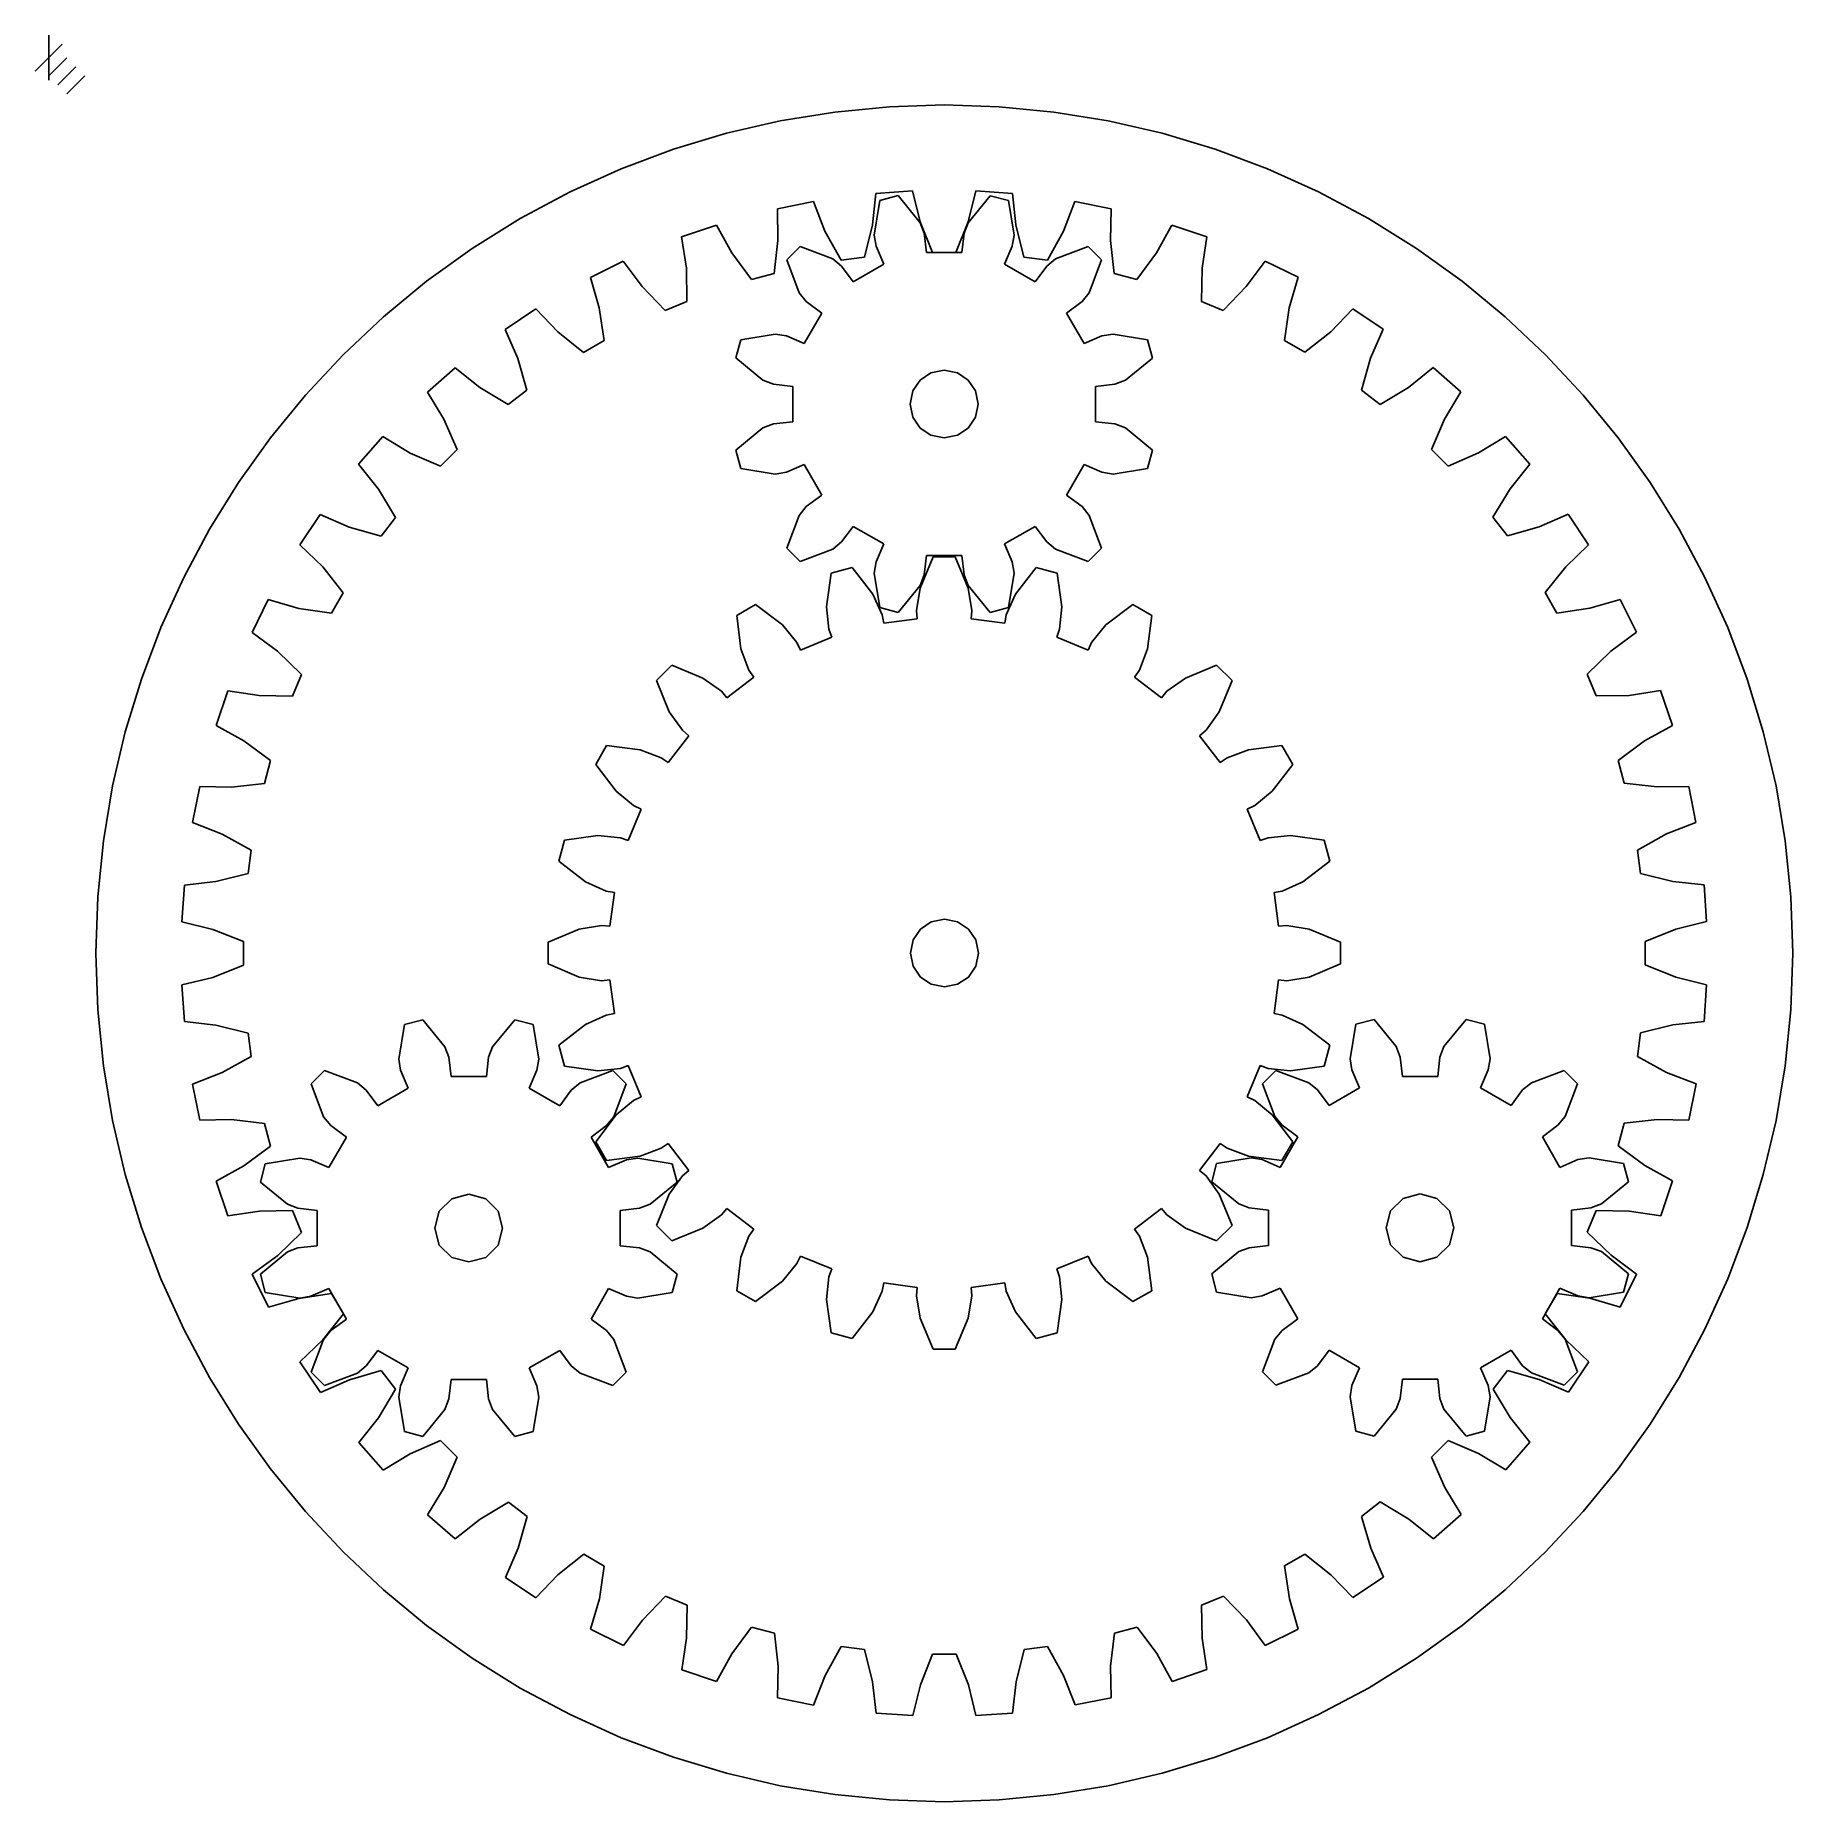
# Model space of a CAD drawing. Extents: x -1 to 103, y 194 to 298.
import ezdxf

# ---------------------------------------------------------------- set-up
doc = ezdxf.new("R2010")
doc.units = 0

msp = doc.modelspace()

# ---------------------------------------------------------------- linework, layer by layer
at = {"layer": 'Layer 1'}
for p, q in [((0.793749, 297.793749), (-0.793749, 296.206251)), ((0, 298.322915), (0, 295.677085)), ((1.058332, 297), (0, 295.941668)), ((1.587498, 296.470834), (0.529166, 295.412502)), ((2.116664, 295.941668), (1.058332, 294.883336))]:
    msp.add_line(p, q, dxfattribs=at)
at = {"layer": 'planet1'}
for p, q in [((48.64355, 286.55188), (48.978327, 288.584671)), ((48.978327, 288.584671), (50.055683, 288.873331)), ((50.055683, 288.873331), (51.361961, 287.280277)), ((54.175875, 287.280542), (55.482306, 288.873067)), ((55.482306, 288.873067), (56.559503, 288.584407)), ((56.559503, 288.584407), (56.894306, 286.552145)), ((48.753273, 285.892539), (48.64355, 286.55188)), ((51.361961, 287.280277), (51.59655, 286.654538)), ((51.59655, 286.654538), (51.729353, 285.515508)), ((53.808782, 285.515508), (53.941327, 286.654274)), ((53.941327, 286.654274), (54.175875, 287.280542)), ((56.894306, 286.552145), (56.78469, 285.892539)), ((43.490267, 285.082651), (44.278777, 285.871108)), ((44.278777, 285.871108), (46.206529, 285.145092)), ((49.207747, 284.839763), (48.753273, 285.892539)), ((51.729353, 285.515508), (53.808782, 285.515508)), ((56.78469, 285.892539), (56.33011, 284.840028)), ((59.33146, 285.144828), (61.258947, 285.871108)), ((61.258947, 285.871108), (62.04759, 285.082651)), ((44.216521, 283.155164), (43.490267, 285.082651)), ((46.206529, 285.145092), (46.72273, 284.720172)), ((46.72273, 284.720172), (47.406916, 283.800217)), ((47.406916, 283.800217), (49.207747, 284.839763)), ((56.33011, 284.840028), (58.130941, 283.800217)), ((58.130941, 283.800217), (58.815047, 284.720172)), ((58.815047, 284.720172), (59.33146, 285.144828)), ((62.04759, 285.082651), (61.321494, 283.154899)), ((44.64123, 282.638697), (44.216521, 283.155164)), ((61.321494, 283.154899), (60.896495, 282.638697)), ((45.561105, 281.954486), (44.64123, 282.638697)), ((60.896495, 282.638697), (59.976566, 281.954486)), ((44.5214, 280.153734), (45.561105, 281.954486)), ((59.976566, 281.954486), (61.016271, 280.153734)), ((40.488308, 279.30601), (40.777021, 280.383127)), ((40.777021, 280.383127), (42.809416, 280.717825)), ((42.809416, 280.717825), (43.468995, 280.608288)), ((43.468995, 280.608288), (44.5214, 280.153734)), ((61.016271, 280.153734), (62.069047, 280.608288)), ((62.069047, 280.608288), (62.728309, 280.717825)), ((62.728309, 280.717825), (64.760994, 280.383127)), ((64.760994, 280.383127), (65.049681, 279.305745)), ((42.081019, 277.999499), (40.488308, 279.30601)), ((65.049681, 279.305745), (63.456706, 277.999499)), ((42.707181, 277.764814), (42.081019, 277.999499)), ((51.356092, 278.006371), (50.927428, 277.370885)), ((51.991733, 278.434803), (51.356092, 278.006371)), ((52.770046, 278.591899), (51.991733, 278.434803)), ((53.548359, 278.434803), (52.770046, 278.591899)), ((54.184001, 278.006371), (53.548359, 278.434803)), ((54.612665, 277.370885), (54.184001, 278.006371)), ((63.456706, 277.999499), (62.830914, 277.764814)), ((43.845946, 277.632258), (42.707181, 277.764814)), ((43.845946, 275.5529), (43.845946, 277.632258)), ((50.927428, 277.370885), (50.770049, 276.592629)), ((54.770044, 276.592629), (54.612665, 277.370885)), ((62.830914, 277.764814), (61.691937, 277.631993)), ((61.691937, 277.631993), (61.691937, 275.552636)), ((50.770049, 276.592629), (50.927428, 275.814374)), ((54.612665, 275.814374), (54.770044, 276.592629)), ((54.770044, 276.592629), (54.770044, 276.592629)), ((40.488203, 273.879148), (42.081177, 275.185394)), ((42.081177, 275.185394), (42.706969, 275.42008)), ((42.706969, 275.42008), (43.845946, 275.5529)), ((50.927428, 275.814374), (51.356092, 275.178888)), ((51.356092, 275.178888), (51.991733, 274.750455)), ((53.548359, 274.750455), (54.184001, 275.178888)), ((54.184001, 275.178888), (54.612665, 275.814374)), ((61.691937, 275.552636), (62.830702, 275.42008)), ((62.830702, 275.42008), (63.456864, 275.185659)), ((63.456864, 275.185659), (65.049575, 273.879148)), ((40.776889, 272.802031), (40.488203, 273.879148)), ((51.991733, 274.750455), (52.770046, 274.593359)), ((52.770046, 274.593359), (53.548359, 274.750455)), ((65.049575, 273.879148), (64.760862, 272.802031)), ((42.809574, 272.467069), (40.776889, 272.802031)), ((44.521612, 273.031424), (43.468836, 272.576871)), ((45.561317, 271.230408), (44.521612, 273.031424)), ((61.016483, 273.031424), (59.976778, 271.230408)), ((62.068888, 272.576871), (61.016483, 273.031424)), ((64.760862, 272.802031), (62.728467, 272.467069)), ((43.468836, 272.576871), (42.809574, 272.467069)), ((62.728467, 272.467069), (62.068888, 272.576871)), ((44.641388, 270.546302), (45.561317, 271.230408)), ((59.976778, 271.230408), (60.896653, 270.546408)), ((43.490294, 268.102348), (44.216389, 270.0301)), ((44.216389, 270.0301), (44.641388, 270.546302)), ((60.896653, 270.546408), (61.321362, 270.029967)), ((61.321362, 270.029967), (62.047616, 268.10248)), ((47.406942, 269.384676), (46.722836, 268.464774)), ((49.207773, 268.344971), (47.406942, 269.384676)), ((58.130967, 269.384888), (56.330136, 268.345182)), ((58.815153, 268.464959), (58.130967, 269.384888)), ((44.27891, 267.313811), (43.490294, 268.102348)), ((46.206397, 268.040065), (44.27891, 267.313811)), ((46.722836, 268.464774), (46.206397, 268.040065)), ((48.753193, 267.292565), (49.207773, 268.344971)), ((51.729099, 267.669517), (51.596553, 266.530725)), ((53.808528, 267.669517), (51.729099, 267.669517)), ((53.941327, 266.53054), (53.808528, 267.669517)), ((56.330136, 268.345182), (56.78461, 267.292406)), ((59.331354, 268.039959), (58.815153, 268.464959)), ((61.259106, 267.313864), (59.331354, 268.039959)), ((62.047616, 268.10248), (61.259106, 267.313864)), ((48.643577, 266.63296), (48.753193, 267.292565)), ((48.97838, 264.600592), (48.643577, 266.63296)), ((51.596553, 266.530725), (51.362003, 265.904563)), ((54.17592, 265.904748), (53.941327, 266.53054)), ((56.894333, 266.633145), (56.559556, 264.60046)), ((56.78461, 267.292406), (56.894333, 266.633145)), ((51.362003, 265.904563), (50.055577, 264.311879)), ((55.4822, 264.311773), (54.17592, 265.904748)), ((50.055577, 264.311879), (48.97838, 264.600592)), ((56.559556, 264.60046), (55.4822, 264.311773))]:
    msp.add_line(p, q, dxfattribs=at)
at = {"layer": 'planet2'}
for p, q in [((76.690962, 238.004127), (77.025765, 240.036495)), ((77.025765, 240.036495), (78.102962, 240.325208)), ((78.102962, 240.325208), (79.409394, 238.732524)), ((82.223234, 238.732365), (83.52948, 240.325313)), ((83.52948, 240.325313), (84.606862, 240.036653)), ((84.606862, 240.036653), (84.941824, 238.003941)), ((79.409394, 238.732524), (79.643814, 238.106362)), ((81.988813, 238.106547), (82.223234, 238.732365)), ((76.800579, 237.344521), (76.690962, 238.004127)), ((79.643814, 238.106362), (79.77637, 236.96757)), ((81.855993, 236.96757), (81.988813, 238.106547)), ((84.941824, 238.003941), (84.832022, 237.344706)), ((71.537679, 236.534739), (72.326322, 237.323275)), ((72.263774, 234.606987), (71.537679, 236.534739)), ((72.326322, 237.323275), (74.253809, 236.597021)), ((74.253809, 236.597021), (74.770222, 236.172313)), ((77.255159, 236.292142), (76.800579, 237.344521)), ((79.77637, 236.96757), (81.855993, 236.96757)), ((84.832022, 237.344706), (84.377469, 236.291904)), ((86.862432, 236.172128), (87.378634, 236.597154)), ((87.378634, 236.597154), (89.306385, 237.323222)), ((89.306385, 237.323222), (90.095107, 236.534606)), ((90.095107, 236.534606), (89.368827, 234.607119)), ((74.770222, 236.172313), (75.454328, 235.252411)), ((75.454328, 235.252411), (77.255159, 236.292142)), ((84.377469, 236.291904), (86.178485, 235.252199)), ((86.178485, 235.252199), (86.862432, 236.172128)), ((72.688774, 234.090785), (72.263774, 234.606987)), ((89.368827, 234.607119), (88.944171, 234.090706)), ((72.568997, 231.605769), (73.608702, 233.4066)), ((73.608702, 233.4066), (72.688774, 234.090785)), ((88.944171, 234.090706), (88.024216, 233.4066)), ((88.024216, 233.4066), (89.063763, 231.605742)), ((68.824275, 231.835189), (70.85696, 232.169992)), ((70.85696, 232.169992), (71.516221, 232.060243)), ((90.116274, 232.060349), (90.775879, 232.169939)), ((90.775879, 232.169939), (92.808141, 231.835162)), ((68.535614, 230.75786), (68.824275, 231.835189)), ((71.516221, 232.060243), (72.568997, 231.605769)), ((89.063763, 231.605742), (90.116274, 232.060349)), ((92.808141, 231.835162), (93.097066, 230.757966)), ((70.128563, 229.451561), (68.535614, 230.75786)), ((93.097066, 230.757966), (91.504276, 229.451534)), ((70.754381, 229.216981), (70.128563, 229.451561)), ((71.893331, 229.084161), (70.754381, 229.216981)), ((71.893331, 227.00475), (71.893331, 229.084161)), ((79.083666, 229.047232), (78.815717, 228.047233)), ((79.815716, 229.779282), (79.083666, 229.047232)), ((80.815715, 230.047231), (79.815716, 229.779282)), ((81.815713, 229.779282), (80.815715, 230.047231)), ((82.547763, 229.047232), (81.815713, 229.779282)), ((82.815712, 228.047233), (82.547763, 229.047232)), ((90.878008, 229.216981), (89.739243, 229.084425)), ((89.739243, 229.084425), (89.739243, 227.004988)), ((91.504276, 229.451534), (90.878008, 229.216981)), ((78.815717, 228.047233), (79.083666, 227.047235)), ((82.547763, 227.047235), (82.815712, 228.047233)), ((82.815712, 228.047233), (82.815712, 228.047233)), ((70.754566, 226.872194), (71.893331, 227.00475)), ((79.083666, 227.047235), (79.815716, 226.315185)), ((81.815713, 226.315185), (82.547763, 227.047235)), ((89.739243, 227.004988), (90.878273, 226.872194)), ((68.535694, 225.33121), (70.128404, 226.637641)), ((70.128404, 226.637641), (70.754566, 226.872194)), ((79.815716, 226.315185), (80.815715, 226.047236)), ((80.815715, 226.047236), (81.815713, 226.315185)), ((90.878273, 226.872194), (91.504012, 226.637615)), ((91.504012, 226.637615), (93.097066, 225.331315)), ((68.824407, 224.254013), (68.535694, 225.33121)), ((93.097066, 225.331315), (92.808406, 224.253986)), ((70.856801, 223.919236), (68.824407, 224.254013)), ((71.51638, 224.028826), (70.856801, 223.919236)), ((72.568785, 224.483433), (71.51638, 224.028826)), ((73.608491, 222.682575), (72.568785, 224.483433)), ((89.063763, 224.483406), (88.023952, 222.682575)), ((90.116539, 224.028932), (89.063763, 224.483406)), ((90.775615, 223.919183), (90.116539, 224.028932)), ((92.808406, 224.253986), (90.775615, 223.919183)), ((72.263906, 221.482056), (72.688615, 221.998469)), ((72.688615, 221.998469), (73.608491, 222.682575)), ((88.023952, 222.682575), (88.943907, 221.99839)), ((88.943907, 221.99839), (89.368827, 221.482188)), ((71.537653, 219.554569), (72.263906, 221.482056)), ((75.454301, 220.836976), (74.770116, 219.917021)), ((77.255132, 219.797244), (75.454301, 220.836976)), ((86.178221, 220.836738), (84.377469, 219.797033)), ((86.862432, 219.916862), (86.178221, 220.836738)), ((89.368827, 221.482188), (90.095107, 219.554437)), ((74.770116, 219.917021), (74.253915, 219.492021)), ((76.800658, 218.744469), (77.255132, 219.797244)), ((84.377469, 219.797033), (84.832022, 218.744654)), ((87.378898, 219.492154), (86.862432, 219.916862)), ((72.326163, 218.765953), (71.537653, 219.554569)), ((74.253915, 219.492021), (72.326163, 218.765953)), ((76.690936, 218.085207), (76.800658, 218.744469)), ((79.776635, 219.121605), (79.643814, 217.982628)), ((81.856257, 219.121605), (79.776635, 219.121605)), ((81.988813, 217.982814), (81.856257, 219.121605)), ((84.832022, 218.744654), (84.94156, 218.085048)), ((89.306385, 218.7659), (87.378898, 219.492154)), ((90.095107, 219.554437), (89.306385, 218.7659)), ((77.025739, 216.052416), (76.690936, 218.085207)), ((79.643814, 217.982628), (79.409394, 217.35681)), ((82.223234, 217.356546), (81.988813, 217.982814)), ((84.94156, 218.085048), (84.606862, 216.052681)), ((79.409394, 217.35681), (78.103068, 215.763756)), ((83.529745, 215.764021), (82.223234, 217.356546)), ((78.103068, 215.763756), (77.025739, 216.052416)), ((84.606862, 216.052681), (83.529745, 215.764021))]:
    msp.add_line(p, q, dxfattribs=at)
at = {"layer": 'planet3'}
for p, q in [((20.623285, 237.988278), (20.958511, 240.020805)), ((20.958511, 240.020805), (22.035629, 240.309385)), ((22.035629, 240.309385), (23.341875, 238.716675)), ((26.15598, 238.716675), (27.462146, 240.309385)), ((27.462146, 240.309385), (28.53937, 240.020805)), ((28.53937, 240.020805), (28.874438, 237.988278)), ((23.341875, 238.716675), (23.57656, 238.090672)), ((25.92103, 238.090672), (26.15598, 238.716675)), ((20.733351, 237.328726), (20.623285, 237.988278)), ((23.57656, 238.090672), (23.709116, 236.951959)), ((25.788739, 236.951959), (25.92103, 238.090672)), ((28.874438, 237.988278), (28.764477, 237.328726)), ((15.470002, 236.518916), (16.258724, 237.307585)), ((16.196547, 234.591165), (15.470002, 236.518916)), ((16.258724, 237.307585), (18.186475, 236.581173)), ((18.186475, 236.581173), (18.702677, 236.156517)), ((21.187905, 236.276241), (20.733351, 237.328726)), ((23.709116, 236.951959), (25.788739, 236.951959)), ((28.764477, 237.328726), (28.30987, 236.276241)), ((30.795204, 236.156517), (31.311273, 236.581173)), ((31.311273, 236.581173), (33.239025, 237.307585)), ((33.239025, 237.307585), (34.027694, 236.518916)), ((34.027694, 236.518916), (33.301282, 234.591165)), ((18.702677, 236.156517), (19.387153, 235.236536)), ((19.387153, 235.236536), (21.187905, 236.276241)), ((28.30987, 236.276241), (30.110702, 235.236536)), ((30.110702, 235.236536), (30.795204, 236.156517)), ((16.621202, 234.075096), (16.196547, 234.591165)), ((33.301282, 234.591165), (32.876626, 234.075096)), ((16.501346, 231.589762), (17.541157, 233.390593)), ((17.541157, 233.390593), (16.621202, 234.075096)), ((32.876626, 234.075096), (31.956644, 233.390593)), ((31.956644, 233.390593), (32.99635, 231.589762)), ((12.756968, 231.819261), (14.789494, 232.154329)), ((14.789494, 232.154329), (15.448835, 232.044368)), ((34.048834, 232.044368), (34.708387, 232.154329)), ((34.708387, 232.154329), (36.740913, 231.819261)), ((12.468307, 230.742011), (12.756968, 231.819261)), ((15.448835, 232.044368), (16.501346, 231.589762)), ((32.99635, 231.589762), (34.048834, 232.044368)), ((36.740913, 231.819261), (37.029494, 230.742011)), ((14.061097, 229.435897), (12.468307, 230.742011)), ((37.029494, 230.742011), (35.436784, 229.435897)), ((14.6871, 229.201027), (14.061097, 229.435897)), ((15.825866, 229.068497), (14.6871, 229.201027)), ((15.825866, 226.989087), (15.825866, 229.068497)), ((23.016856, 229.028444), (22.748907, 228.028445)), ((23.748906, 229.760494), (23.016856, 229.028444)), ((24.748904, 230.028443), (23.748906, 229.760494)), ((25.748903, 229.760494), (24.748904, 230.028443)), ((26.480953, 229.028444), (25.748903, 229.760494)), ((26.748902, 228.028445), (26.480953, 229.028444)), ((34.81078, 229.201027), (33.672068, 229.068497)), ((33.672068, 229.068497), (33.672068, 226.989087)), ((35.436784, 229.435897), (34.81078, 229.201027)), ((22.748907, 228.028445), (23.016856, 227.028446)), ((26.480953, 227.028446), (26.748902, 228.028445)), ((26.748902, 228.028445), (26.748902, 228.028445)), ((14.6871, 226.856583), (15.825866, 226.989087)), ((23.016856, 227.028446), (23.748906, 226.296397)), ((25.748903, 226.296397), (26.480953, 227.028446)), ((33.672068, 226.989087), (34.81078, 226.856583)), ((12.468307, 225.315573), (14.061097, 226.621687)), ((14.061097, 226.621687), (14.6871, 226.856583)), ((23.748906, 226.296397), (24.748904, 226.028448)), ((24.748904, 226.028448), (25.748903, 226.296397)), ((34.81078, 226.856583), (35.436784, 226.621687)), ((35.436784, 226.621687), (37.029494, 225.315573)), ((12.756968, 224.238323), (12.468307, 225.315573)), ((37.029494, 225.315573), (36.740913, 224.238323)), ((14.789494, 223.903282), (12.756968, 224.238323)), ((15.448835, 224.013216), (14.789494, 223.903282)), ((16.501346, 224.467822), (15.448835, 224.013216)), ((17.541157, 222.666991), (16.501346, 224.467822)), ((32.99635, 224.467822), (31.956644, 222.666991)), ((34.048834, 224.013216), (32.99635, 224.467822)), ((34.708387, 223.903282), (34.048834, 224.013216)), ((36.740913, 224.238323), (34.708387, 223.903282)), ((16.196547, 221.466419), (16.621202, 221.982488)), ((16.621202, 221.982488), (17.541157, 222.666991)), ((31.956644, 222.666991), (32.876626, 221.982488)), ((32.876626, 221.982488), (33.301282, 221.466419)), ((15.470002, 219.538667), (16.196547, 221.466419)), ((19.387153, 220.821048), (18.702677, 219.901067)), ((21.187905, 219.781343), (19.387153, 220.821048)), ((30.110702, 220.821048), (28.30987, 219.781343)), ((30.795204, 219.901067), (30.110702, 220.821048)), ((33.301282, 221.466419), (34.027694, 219.538667)), ((18.702677, 219.901067), (18.186475, 219.476411)), ((20.733351, 218.728858), (21.187905, 219.781343)), ((28.30987, 219.781343), (28.764477, 218.728858)), ((31.311273, 219.476411), (30.795204, 219.901067)), ((16.258724, 218.749998), (15.470002, 219.538667)), ((18.186475, 219.476411), (16.258724, 218.749998)), ((20.623285, 218.069306), (20.733351, 218.728858)), ((23.709116, 219.105624), (23.57656, 217.966939)), ((25.788739, 219.105624), (23.709116, 219.105624)), ((25.92103, 217.966939), (25.788739, 219.105624)), ((28.764477, 218.728858), (28.874438, 218.069306)), ((33.239025, 218.749998), (31.311273, 219.476411)), ((34.027694, 219.538667), (33.239025, 218.749998)), ((20.958511, 216.036806), (20.623285, 218.069306)), ((23.57656, 217.966939), (23.341875, 217.340935)), ((26.15598, 217.340935), (25.92103, 217.966939)), ((28.874438, 218.069306), (28.53937, 216.036806)), ((23.341875, 217.340935), (22.035629, 215.748146)), ((27.462146, 215.748146), (26.15598, 217.340935)), ((22.035629, 215.748146), (20.958511, 216.036806)), ((28.53937, 216.036806), (27.462146, 215.748146))]:
    msp.add_line(p, q, dxfattribs=at)
at = {"layer": 'ring'}
for p, q in [((46.317725, 293.80323), (43.113851, 293.279892)), ((49.542633, 294.117232), (46.317725, 293.80323)), ((52.778059, 294.2219), (49.542633, 294.117232)), ((56.013485, 294.117232), (52.778059, 294.2219)), ((59.238393, 293.80323), (56.013485, 294.117232)), ((62.442267, 293.279892), (59.238393, 293.80323)), ((39.941528, 292.547219), (36.811273, 291.605212)), ((43.113851, 293.279892), (39.941528, 292.547219)), ((65.61459, 292.547219), (62.442267, 293.279892)), ((68.744845, 291.605212), (65.61459, 292.547219)), ((36.811273, 291.605212), (33.733604, 290.453869)), ((71.822514, 290.453869), (68.744845, 291.605212)), ((33.733604, 290.453869), (30.719037, 289.093191)), ((74.837081, 289.093191), (71.822514, 290.453869)), ((30.719037, 289.093191), (27.77809, 287.523178)), ((42.939458, 288.099426), (45.06361, 288.5217)), ((45.06361, 288.5217), (45.745969, 286.78048)), ((48.543379, 287.149573), (48.750786, 289.008269)), ((48.750786, 289.008269), (50.911892, 289.149556)), ((50.911892, 289.149556), (51.361143, 287.334252)), ((54.182796, 287.335046), (54.631011, 289.150614)), ((54.631011, 289.150614), (56.792098, 289.008798)), ((56.792098, 289.008798), (57.000563, 287.150367)), ((59.798184, 286.782861), (60.479538, 288.524611)), ((60.479538, 288.524611), (62.603637, 288.101807)), ((77.778028, 287.523178), (74.837081, 289.093191)), ((27.77809, 287.523178), (24.947946, 285.76125)), ((42.976447, 286.229618), (42.939458, 288.099426)), ((51.361143, 287.334252), (52.078224, 285.520006)), ((53.466755, 285.520536), (54.182796, 287.335046)), ((62.603637, 288.101807), (62.567707, 286.231999)), ((80.608172, 285.76125), (77.778028, 287.523178)), ((37.296458, 286.439961), (39.347321, 287.135815)), ((37.577181, 284.590791), (37.296458, 286.439961)), ((39.347321, 287.135815), (40.251136, 285.498575)), ((45.745969, 286.78048), (46.693732, 285.075507)), ((48.070331, 285.257011), (48.543379, 287.149573)), ((57.000563, 287.150367), (57.474696, 285.258069)), ((58.8514, 285.077359), (59.798184, 286.782861)), ((65.293441, 285.502544), (66.196304, 287.140313)), ((66.196304, 287.140313), (68.247034, 286.44393)), ((68.247034, 286.44393), (67.96737, 284.59476)), ((24.947946, 285.76125), (22.262281, 283.830897)), ((40.251136, 285.498575), (41.413343, 283.931715)), ((42.754435, 284.291547), (42.976447, 286.229618)), ((46.693732, 285.075507), (48.070331, 285.257011)), ((52.078224, 285.520006), (53.466755, 285.520536)), ((57.474696, 285.258069), (58.8514, 285.077359)), ((62.567707, 286.231999), (62.790803, 284.293929)), ((64.132133, 283.93489), (65.293441, 285.502544)), ((83.293837, 283.830897), (80.608172, 285.76125)), ((31.918359, 284.057921), (33.860848, 285.015711)), ((33.860848, 285.015711), (34.970642, 283.510234)), ((37.610069, 282.640285), (37.577181, 284.590791)), ((41.413343, 283.931715), (42.754435, 284.291547)), ((62.790803, 284.293929), (64.132133, 283.93489)), ((67.96737, 284.59476), (67.935593, 282.644254)), ((70.574544, 283.51579), (71.683464, 285.021532)), ((71.683464, 285.021532), (73.625768, 284.063477)), ((22.262281, 283.830897), (19.726354, 281.741229)), ((32.438027, 282.261402), (31.918359, 284.057921)), ((34.970642, 283.510234), (36.327397, 282.108738)), ((69.218583, 282.113236), (70.574544, 283.51579)), ((73.625768, 284.063477), (73.107132, 282.266694)), ((85.829764, 281.741229), (83.293837, 283.830897)), ((26.897182, 280.994314), (28.69804, 282.197373)), ((28.69804, 282.197373), (29.994814, 280.849852)), ((32.725231, 280.331798), (32.438027, 282.261402)), ((36.327397, 282.108738), (37.610069, 282.640285)), ((67.935593, 282.644254), (69.218583, 282.113236)), ((73.107132, 282.266694), (72.821039, 280.33709)), ((75.551165, 280.856731), (76.847145, 282.205046)), ((76.847145, 282.205046), (78.647792, 281.001458)), ((19.726354, 281.741229), (17.345424, 279.501353)), ((88.210694, 279.501353), (85.829764, 281.741229)), ((27.646905, 279.281139), (26.897182, 280.994314)), ((29.994814, 280.849852), (31.522913, 279.637268)), ((31.522913, 279.637268), (32.725231, 280.331798)), ((72.821039, 280.33709), (74.023754, 279.643089)), ((74.023754, 279.643089), (75.551165, 280.856731)), ((78.647792, 281.001458), (77.899048, 279.287754)), ((17.345424, 279.501353), (15.12475, 277.120377)), ((28.183506, 277.40551), (27.646905, 279.281139)), ((77.899048, 279.287754), (77.363532, 277.41186)), ((90.431368, 277.120377), (88.210694, 279.501353)), ((22.318733, 277.301529), (23.947241, 278.729484)), ((23.947241, 278.729484), (25.408797, 277.562673)), ((80.138055, 277.570875), (81.599083, 278.738479)), ((81.599083, 278.738479), (83.227062, 277.31026)), ((15.12475, 277.120377), (13.069589, 274.607409)), ((23.285783, 275.700802), (22.318733, 277.301529)), ((25.408797, 277.562673), (27.082152, 276.559903)), ((27.082152, 276.559903), (28.183506, 277.40551)), ((77.363532, 277.41186), (78.465388, 276.567047)), ((78.465388, 276.567047), (80.138055, 277.570875)), ((83.227062, 277.31026), (82.261069, 275.709004)), ((92.486529, 274.607409), (90.431368, 277.120377)), ((24.062599, 273.911427), (23.285783, 275.700802)), ((82.261069, 275.709004), (81.485312, 273.9191)), ((13.069589, 274.607409), (11.1852, 271.971558)), ((18.261617, 273.042801), (19.689836, 274.671045)), ((19.689836, 274.671045), (21.291092, 273.705052)), ((23.080996, 272.929295), (24.062599, 273.911427)), ((81.485312, 273.9191), (82.467444, 272.937497)), ((84.256819, 273.714313), (85.857811, 274.681099)), ((85.857811, 274.681099), (87.2855, 273.052855)), ((94.370918, 271.971558), (92.486529, 274.607409)), ((19.429222, 271.582039), (18.261617, 273.042801)), ((21.291092, 273.705052), (23.080996, 272.929295)), ((82.467444, 272.937497), (84.256819, 273.714313)), ((87.2855, 273.052855), (86.118689, 271.591299)), ((11.1852, 271.971558), (9.476843, 269.221931)), ((96.079275, 269.221931), (94.370918, 271.971558)), ((20.43305, 269.909291), (19.429222, 271.582039)), ((86.118689, 271.591299), (85.11592, 269.91789)), ((14.79505, 268.291049), (15.998374, 270.091695)), ((15.998374, 270.091695), (17.712078, 269.342951)), ((19.587971, 268.807435), (20.43305, 269.909291)), ((85.11592, 269.91789), (85.961527, 268.81651)), ((87.837156, 269.353111), (89.550595, 270.102834)), ((89.550595, 270.102834), (90.75339, 268.301976)), ((9.476843, 269.221931), (7.949775, 266.367636)), ((17.712078, 269.342951), (19.587971, 268.807435)), ((85.961527, 268.81651), (87.837156, 269.353111)), ((97.606343, 266.367636), (96.079275, 269.221931)), ((16.143365, 266.995068), (14.79505, 268.291049)), ((90.75339, 268.301976), (89.405869, 267.005202)), ((17.356743, 265.467657), (16.143365, 266.995068)), ((89.405869, 267.005202), (88.193285, 265.477102)), ((7.949775, 266.367636), (6.609255, 263.417782)), ((16.663006, 264.264942), (17.356743, 265.467657)), ((88.193285, 265.477102), (88.88808, 264.274784)), ((98.946863, 263.417782), (97.606343, 266.367636)), ((11.9783, 263.127367), (12.936355, 265.069671)), ((12.936355, 265.069671), (14.733138, 264.551036)), ((14.733138, 264.551036), (16.663006, 264.264942)), ((88.88808, 264.274784), (90.817419, 264.561989)), ((90.817419, 264.561989), (92.613937, 265.081657)), ((92.613937, 265.081657), (93.571728, 263.139168)), ((6.609255, 263.417782), (5.460541, 260.381477)), ((100.095577, 260.381477), (98.946863, 263.417782)), ((13.484306, 262.018447), (11.9783, 263.127367)), ((93.571728, 263.139168), (92.066515, 262.029401)), ((14.886861, 260.662486), (13.484306, 262.018447)), ((92.066515, 262.029401), (90.664755, 260.672619)), ((5.460541, 260.381477), (4.508893, 257.267828)), ((14.355843, 259.379496), (14.886861, 260.662486)), ((90.664755, 260.672619), (91.196566, 259.389947)), ((101.047225, 257.267828), (100.095577, 260.381477)), ((9.859784, 257.640207), (10.556166, 259.690937)), ((10.556166, 259.690937), (12.405337, 259.411273)), ((12.405337, 259.411273), (14.355843, 259.379496)), ((91.196566, 259.389947), (93.147072, 259.422835)), ((93.147072, 259.422835), (94.995978, 259.703557)), ((94.995978, 259.703557), (95.691832, 257.652695)), ((4.508893, 257.267828), (3.759568, 254.085945)), ((11.497552, 256.737344), (9.859784, 257.640207)), ((95.691832, 257.652695), (94.054592, 256.74888)), ((101.79655, 254.085945), (101.047225, 257.267828)), ((13.064942, 255.576036), (11.497552, 256.737344)), ((94.054592, 256.74888), (92.487731, 255.586699)), ((12.705903, 254.234706), (13.064942, 255.576036)), ((92.487731, 255.586699), (92.847564, 254.245581)), ((3.759568, 254.085945), (3.217826, 250.844934)), ((8.475485, 251.923441), (8.898289, 254.04754)), ((8.898289, 254.04754), (10.768097, 254.01161)), ((10.768097, 254.01161), (12.705903, 254.234706)), ((92.847564, 254.245581), (94.785635, 254.023595)), ((94.785635, 254.023595), (96.655443, 254.060584)), ((96.655443, 254.060584), (97.077717, 251.936406)), ((102.338292, 250.844934), (101.79655, 254.085945)), ((97.077717, 251.936406), (95.336497, 251.254046)), ((10.217235, 251.242087), (8.475485, 251.923441)), ((11.922737, 250.295303), (10.217235, 251.242087)), ((95.336497, 251.254046), (93.631524, 250.306284)), ((3.217826, 250.844934), (2.888924, 247.553903)), ((11.742027, 248.918599), (11.922737, 250.295303)), ((93.631524, 250.306284), (93.813028, 248.929685)), ((102.667194, 247.553903), (102.338292, 250.844934)), ((9.84973, 248.444466), (11.742027, 248.918599)), ((93.813028, 248.929685), (95.70559, 248.456637)), ((7.849217, 246.074914), (7.991034, 248.236001)), ((7.991034, 248.236001), (9.84973, 248.444466)), ((95.70559, 248.456637), (97.564285, 248.249257)), ((97.564285, 248.249257), (97.705837, 246.08813)), ((2.888924, 247.553903), (2.778121, 244.221962)), ((102.777997, 244.221962), (102.667194, 247.553903)), ((9.665051, 245.626702), (7.849217, 246.074914)), ((97.705837, 246.08813), (95.890269, 245.638876)), ((11.479561, 244.910658), (9.665051, 245.626702)), ((11.479825, 243.522127), (11.479561, 244.910658)), ((95.890269, 245.638876), (94.076288, 244.921797)), ((94.076288, 244.921797), (94.076552, 243.533266)), ((2.778121, 244.221962), (2.888924, 240.890021)), ((102.667194, 240.890021), (102.777997, 244.221962)), ((102.777997, 244.221962), (102.777997, 244.221962)), ((7.850276, 242.355795), (9.665844, 242.805046)), ((9.665844, 242.805046), (11.479825, 243.522127)), ((94.076552, 243.533266), (95.891063, 242.817222)), ((95.891063, 242.817222), (97.706896, 242.369011)), ((7.991828, 240.194689), (7.850276, 242.355795)), ((97.706896, 242.369011), (97.565079, 240.207918)), ((2.888924, 240.890021), (3.217826, 237.598991)), ((102.338292, 237.598991), (102.667194, 240.890021)), ((9.850523, 239.987282), (7.991828, 240.194689)), ((11.743085, 239.514234), (9.850523, 239.987282)), ((11.924589, 238.137635), (11.743085, 239.514234)), ((93.814086, 239.52532), (93.633376, 238.148615)), ((95.706384, 239.999479), (93.814086, 239.52532)), ((97.565079, 240.207918), (95.706384, 239.999479)), ((3.217826, 237.598991), (3.759568, 234.35798)), ((10.219617, 237.189872), (11.924589, 238.137635)), ((93.633376, 238.148615), (95.338878, 237.201858)), ((101.79655, 234.35798), (102.338292, 237.598991)), ((8.478396, 236.507513), (10.219617, 237.189872)), ((8.90067, 234.383361), (8.478396, 236.507513)), ((95.338878, 237.201858), (97.080628, 236.520478)), ((97.080628, 236.520478), (96.657824, 234.396379)), ((3.759568, 234.35798), (4.508893, 231.176096)), ((10.770478, 234.42035), (8.90067, 234.383361)), ((12.708549, 234.198338), (10.770478, 234.42035)), ((94.788016, 234.432309), (92.85021, 234.209213)), ((96.657824, 234.396379), (94.788016, 234.432309)), ((101.047225, 231.176096), (101.79655, 234.35798)), ((13.068382, 232.857246), (12.708549, 234.198338)), ((92.85021, 234.209213), (92.491171, 232.867883)), ((11.501521, 231.695039), (13.068382, 232.857246)), ((92.491171, 232.867883), (94.058561, 231.706601)), ((4.508893, 231.176096), (5.460541, 228.062447)), ((9.864282, 230.791224), (11.501521, 231.695039)), ((94.058561, 231.706601), (95.696329, 230.803712)), ((100.095577, 228.062447), (101.047225, 231.176096)), ((10.560135, 228.740361), (9.864282, 230.791224)), ((95.696329, 230.803712), (94.999947, 228.752982)), ((14.359547, 229.053972), (12.409041, 229.021084)), ((14.891359, 227.7713), (14.359547, 229.053972)), ((91.20027, 229.064423), (90.669252, 227.781433)), ((93.150776, 229.032646), (91.20027, 229.064423)), ((94.999947, 228.752982), (93.150776, 229.032646)), ((5.460541, 228.062447), (6.609255, 225.026142)), ((12.409041, 229.021084), (10.560135, 228.740361)), ((98.946863, 225.026142), (100.095577, 228.062447)), ((13.489598, 226.414545), (14.891359, 227.7713)), ((90.669252, 227.781433), (92.071807, 226.425472)), ((11.984385, 225.304751), (13.489598, 226.414545)), ((92.071807, 226.425472), (93.577813, 225.316552)), ((6.609255, 225.026142), (7.949775, 222.076288)), ((12.942176, 223.362262), (11.984385, 225.304751)), ((93.577813, 225.316552), (92.619758, 223.374248)), ((97.606343, 222.076288), (98.946863, 225.026142)), ((14.738694, 223.88193), (12.942176, 223.362262)), ((16.668033, 224.169135), (14.738694, 223.88193)), ((17.362828, 222.966843), (16.668033, 224.169135)), ((88.893107, 224.178977), (88.19937, 222.976289)), ((90.822975, 223.892883), (88.893107, 224.178977)), ((92.619758, 223.374248), (90.822975, 223.892883)), ((16.150244, 221.438717), (17.362828, 222.966843)), ((88.19937, 222.976289), (89.412748, 221.448851)), ((7.949775, 222.076288), (9.476843, 219.221993)), ((96.079275, 219.221993), (97.606343, 222.076288)), ((14.802723, 220.141943), (16.150244, 221.438717)), ((89.412748, 221.448851), (90.761063, 220.15287)), ((16.005782, 218.341085), (14.802723, 220.141943)), ((90.761063, 220.15287), (89.557739, 218.352224)), ((9.476843, 219.221993), (11.1852, 216.472366)), ((17.718957, 219.090808), (16.005782, 218.341085)), ((19.594586, 219.627409), (17.718957, 219.090808)), ((20.440193, 218.526055), (19.594586, 219.627409)), ((85.968142, 219.636484), (85.123064, 218.534628)), ((87.844035, 219.100968), (85.968142, 219.636484)), ((89.557739, 218.352224), (87.844035, 219.100968)), ((94.370918, 216.472366), (96.079275, 219.221993)), ((19.437424, 216.85278), (20.440193, 218.526055)), ((85.123064, 218.534628), (86.126891, 216.861775)), ((18.270613, 215.391223), (19.437424, 216.85278)), ((86.126891, 216.861775), (87.294496, 215.401013)), ((11.1852, 216.472366), (13.069589, 213.836515)), ((23.088669, 215.506581), (21.299294, 214.729766)), ((24.070801, 214.524978), (23.088669, 215.506581)), ((82.475117, 215.514519), (81.493514, 214.532651)), ((84.265021, 214.738761), (82.475117, 215.514519)), ((92.486529, 213.836515), (94.370918, 216.472366)), ((19.698303, 213.762715), (18.270613, 215.391223)), ((21.299294, 214.729766), (19.698303, 213.762715)), ((23.295044, 212.735074), (24.070801, 214.524978)), ((81.493514, 214.532651), (82.27033, 212.743012)), ((85.866277, 213.772769), (84.265021, 214.738761)), ((87.294496, 215.401013), (85.866277, 213.772769)), ((13.069589, 213.836515), (15.12475, 211.323547)), ((90.431368, 211.323547), (92.486529, 213.836515)), ((22.329051, 211.133818), (23.295044, 212.735074)), ((82.27033, 212.743012), (83.237381, 211.142285)), ((27.090725, 211.877032), (25.418058, 210.873204)), ((28.192581, 211.031954), (27.090725, 211.877032)), ((78.47396, 211.883911), (77.372607, 211.038304)), ((80.147316, 210.881141), (78.47396, 211.883911)), ((15.12475, 211.323547), (17.345424, 208.942571)), ((23.95703, 209.705599), (22.329051, 211.133818)), ((25.418058, 210.873204), (23.95703, 209.705599)), ((27.657065, 209.15606), (28.192581, 211.031954)), ((77.372607, 211.038304), (77.909208, 209.162939)), ((81.608872, 209.71433), (80.147316, 210.881141)), ((83.237381, 211.142285), (81.608872, 209.71433)), ((88.210694, 208.942571), (90.431368, 211.323547)), ((17.345424, 208.942571), (19.726354, 206.702695)), ((26.908321, 207.442356), (27.657065, 209.15606)), ((31.532385, 208.800725), (30.004948, 207.587348)), ((32.735074, 208.106724), (31.532385, 208.800725)), ((74.033199, 208.806546), (72.830881, 208.112016)), ((75.561299, 207.593962), (74.033199, 208.806546)), ((77.909208, 209.162939), (78.65893, 207.4495)), ((85.829764, 206.702695), (88.210694, 208.942571)), ((28.708967, 206.239033), (26.908321, 207.442356)), ((30.004948, 207.587348), (28.708967, 206.239033)), ((32.44898, 206.17712), (32.735074, 208.106724)), ((72.830881, 208.112016), (73.118086, 206.182412)), ((76.858073, 206.246441), (75.561299, 207.593962)), ((78.65893, 207.4495), (76.858073, 206.246441)), ((19.726354, 206.702695), (22.262281, 204.613027)), ((31.930345, 204.380337), (32.44898, 206.17712)), ((36.33753, 206.330578), (34.981569, 204.928288)), ((37.62052, 205.79956), (36.33753, 206.330578)), ((69.228716, 206.335341), (67.946044, 205.803529)), ((70.585498, 204.93358), (69.228716, 206.335341)), ((73.118086, 206.182412), (73.637754, 204.385893)), ((83.293837, 204.613027), (85.829764, 206.702695)), ((37.588743, 203.849054), (37.62052, 205.79956)), ((67.946044, 205.803529), (67.978932, 203.853023)), ((22.262281, 204.613027), (24.947946, 202.682674)), ((33.872649, 203.422282), (31.930345, 204.380337)), ((34.981569, 204.928288), (33.872649, 203.422282)), ((41.42398, 204.508924), (40.262698, 202.941535)), ((42.76531, 204.149885), (41.42398, 204.508924)), ((42.988406, 202.211815), (42.76531, 204.149885)), ((62.801678, 204.152531), (62.579692, 202.214196)), ((64.142796, 204.512099), (62.801678, 204.152531)), ((65.304977, 202.945503), (64.142796, 204.512099)), ((71.695265, 203.428367), (70.585498, 204.93358)), ((73.637754, 204.385893), (71.695265, 203.428367)), ((80.608172, 202.682674), (83.293837, 204.613027)), ((37.309079, 201.999884), (37.588743, 203.849054)), ((46.704712, 203.366719), (45.757955, 201.660953)), ((48.081417, 203.185745), (46.704712, 203.366719)), ((48.555576, 201.293447), (48.081417, 203.185745)), ((57.485782, 203.186803), (57.012734, 201.294241)), ((58.862381, 203.368572), (57.485782, 203.186803)), ((59.810143, 201.663334), (58.862381, 203.368572)), ((67.978932, 203.853023), (68.259654, 202.004117)), ((24.947946, 202.682674), (27.77809, 200.920746)), ((39.359809, 201.303766), (37.309079, 201.999884)), ((40.262698, 202.941535), (39.359809, 201.303766)), ((42.952476, 200.342007), (42.988406, 202.211815)), ((52.08936, 202.923543), (51.373319, 201.108768)), ((53.477892, 202.923808), (52.08936, 202.923543)), ((54.194972, 201.109562), (53.477892, 202.923808)), ((62.579692, 202.214196), (62.616681, 200.344388)), ((66.208792, 201.307999), (65.304977, 202.945503)), ((68.259654, 202.004117), (66.208792, 201.307999)), ((77.778028, 200.920746), (80.608172, 202.682674)), ((27.77809, 200.920746), (30.719037, 199.350733)), ((45.757955, 201.660953), (45.076574, 199.919468)), ((48.764015, 199.435016), (48.555576, 201.293447)), ((51.373319, 201.108768), (50.925105, 199.2932)), ((54.644224, 199.294258), (54.194972, 201.109562)), ((57.012734, 201.294241), (56.805354, 199.43581)), ((60.492503, 199.922113), (59.810143, 201.663334)), ((74.837081, 199.350733), (77.778028, 200.920746)), ((45.076574, 199.919468), (42.952476, 200.342007)), ((62.616681, 200.344388), (60.492503, 199.922113)), ((30.719037, 199.350733), (33.733604, 197.990055)), ((50.925105, 199.2932), (48.764015, 199.435016)), ((56.805354, 199.43581), (54.644224, 199.294258)), ((71.822514, 197.990055), (74.837081, 199.350733)), ((33.733604, 197.990055), (36.811273, 196.838713)), ((68.744845, 196.838713), (71.822514, 197.990055)), ((36.811273, 196.838713), (39.941528, 195.896705)), ((65.61459, 195.896705), (68.744845, 196.838713)), ((39.941528, 195.896705), (43.113851, 195.164032)), ((62.442267, 195.164032), (65.61459, 195.896705)), ((43.113851, 195.164032), (46.317725, 194.640695)), ((59.238393, 194.640695), (62.442267, 195.164032)), ((46.317725, 194.640695), (49.542633, 194.326692)), ((49.542633, 194.326692), (52.778059, 194.222025)), ((52.778059, 194.222025), (56.013485, 194.326692)), ((56.013485, 194.326692), (59.238393, 194.640695))]:
    msp.add_line(p, q, dxfattribs=at)
at = {"layer": 'sun'}
for p, q in [((51.36199, 265.748538), (52.129352, 267.582416)), ((52.129352, 267.582416), (53.41459, 267.582416)), ((53.41459, 267.582416), (54.181952, 265.748538)), ((45.841722, 264.650413), (46.108157, 266.620604)), ((46.108157, 266.620604), (47.349924, 266.953343)), ((47.349924, 266.953343), (48.565736, 265.380239)), ((56.978206, 265.380239), (58.194017, 266.953343)), ((58.194017, 266.953343), (59.435785, 266.620604)), ((59.435785, 266.620604), (59.70222, 264.650413)), ((51.145809, 264.429142), (51.36199, 265.748538)), ((54.181952, 265.748538), (54.398133, 264.429142)), ((40.541331, 264.1331), (41.654696, 264.775719)), ((41.654696, 264.775719), (43.236267, 263.571179)), ((45.974384, 263.32001), (45.841722, 264.650413)), ((48.565736, 265.380239), (49.116069, 264.161887)), ((51.185603, 263.934134), (51.145809, 264.429142)), ((54.398133, 264.429142), (54.358339, 263.934134)), ((56.427873, 264.161887), (56.978206, 265.380239)), ((59.70222, 264.650413), (59.569558, 263.32001)), ((62.307675, 263.571179), (63.889246, 264.775719)), ((63.889246, 264.775719), (65.002611, 264.1331)), ((40.793902, 262.161216), (40.541331, 264.1331)), ((43.236267, 263.571179), (44.082933, 262.536553)), ((49.116069, 264.161887), (49.205524, 263.673625)), ((49.205524, 263.673625), (51.185603, 263.934134)), ((54.358339, 263.934134), (56.338418, 263.673625)), ((56.338418, 263.673625), (56.427873, 264.161887)), ((61.461009, 262.536553), (62.307675, 263.571179)), ((65.002611, 264.1331), (64.75004, 262.161216)), ((44.082933, 262.536553), (44.296002, 262.088112)), ((44.296002, 262.088112), (46.140886, 262.85236)), ((46.140886, 262.85236), (45.974384, 263.32001)), ((59.569558, 263.32001), (59.403056, 262.85236)), ((59.403056, 262.85236), (61.24794, 262.088112)), ((61.24794, 262.088112), (61.461009, 262.536553)), ((41.266341, 260.9104), (40.793902, 262.161216)), ((64.75004, 262.161216), (64.277601, 260.9104)), ((35.807888, 260.289503), (36.716942, 261.198557)), ((36.562267, 258.44999), (35.807888, 260.289503)), ((36.716942, 261.198557), (38.556456, 260.444178)), ((38.556456, 260.444178), (39.642172, 259.664108)), ((39.963905, 259.28594), (41.548281, 260.501751)), ((41.548281, 260.501751), (41.266341, 260.9104)), ((64.277601, 260.9104), (63.995661, 260.501751)), ((63.995661, 260.501751), (65.580037, 259.28594)), ((65.90177, 259.664108), (66.987486, 260.444178)), ((66.987486, 260.444178), (68.827, 261.198557)), ((68.827, 261.198557), (69.736054, 260.289503)), ((69.736054, 260.289503), (68.981675, 258.44999)), ((39.642172, 259.664108), (39.963905, 259.28594)), ((65.580037, 259.28594), (65.90177, 259.664108)), ((37.342337, 257.364273), (36.562267, 258.44999)), ((68.981675, 258.44999), (68.201605, 257.364273)), ((37.720506, 257.04254), (37.342337, 257.364273)), ((68.201605, 257.364273), (67.823436, 257.04254)), ((32.230726, 255.351749), (32.873345, 256.465114)), ((32.873345, 256.465114), (34.845229, 256.212544)), ((34.845229, 256.212544), (36.096045, 255.740104)), ((36.504694, 255.458164), (37.720506, 257.04254)), ((67.823436, 257.04254), (69.039248, 255.458164)), ((69.447897, 255.740104), (70.698713, 256.212544)), ((70.698713, 256.212544), (72.670597, 256.465114)), ((72.670597, 256.465114), (73.313216, 255.351749)), ((33.435266, 253.770178), (32.230726, 255.351749)), ((36.096045, 255.740104), (36.504694, 255.458164)), ((69.039248, 255.458164), (69.447897, 255.740104)), ((73.313216, 255.351749), (72.108676, 253.770178)), ((34.469892, 252.923512), (33.435266, 253.770178)), ((72.108676, 253.770178), (71.07405, 252.923512)), ((34.154085, 250.865559), (34.918333, 252.710444)), ((34.918333, 252.710444), (34.469892, 252.923512)), ((71.07405, 252.923512), (70.625609, 252.710444)), ((70.625609, 252.710444), (71.389856, 250.865559)), ((30.053102, 249.656521), (30.385841, 250.898288)), ((30.385841, 250.898288), (32.356032, 251.164723)), ((32.356032, 251.164723), (33.686435, 251.032061)), ((33.686435, 251.032061), (34.154085, 250.865559)), ((71.389856, 250.865559), (71.857507, 251.032061)), ((71.857507, 251.032061), (73.18791, 251.164723)), ((73.18791, 251.164723), (75.158101, 250.898288)), ((75.158101, 250.898288), (75.49084, 249.656521)), ((31.626207, 248.440709), (30.053102, 249.656521)), ((75.49084, 249.656521), (73.917735, 248.440709)), ((32.844558, 247.890376), (31.626207, 248.440709)), ((33.33282, 247.800921), (32.844558, 247.890376)), ((33.072311, 245.820842), (33.33282, 247.800921)), ((72.699384, 247.890376), (72.211122, 247.800921)), ((72.211122, 247.800921), (72.471631, 245.820842)), ((73.917735, 248.440709), (72.699384, 247.890376)), ((31.257907, 245.644456), (32.577303, 245.860636)), ((32.577303, 245.860636), (33.072311, 245.820842)), ((52.007262, 246.079733), (51.37162, 245.651301)), ((52.785575, 246.236829), (52.007262, 246.079733)), ((53.563888, 246.079733), (52.785575, 246.236829)), ((54.199529, 245.651301), (53.563888, 246.079733)), ((72.471631, 245.820842), (72.966639, 245.860636)), ((72.966639, 245.860636), (74.286035, 245.644456)), ((29.424029, 244.877093), (31.257907, 245.644456)), ((29.424029, 243.591855), (29.424029, 244.877093)), ((50.942956, 245.015815), (50.785577, 244.237559)), ((51.37162, 245.651301), (50.942956, 245.015815)), ((54.628193, 245.015815), (54.199529, 245.651301)), ((54.785572, 244.237559), (54.628193, 245.015815)), ((74.286035, 245.644456), (76.119913, 244.877093)), ((76.119913, 244.877093), (76.119913, 243.591855)), ((50.785577, 244.237559), (50.942956, 243.459304)), ((54.628193, 243.459304), (54.785572, 244.237559)), ((54.785572, 244.237559), (54.785572, 244.237559)), ((31.257907, 242.824493), (29.424029, 243.591855)), ((32.577303, 242.608313), (31.257907, 242.824493)), ((33.072311, 242.648106), (32.577303, 242.608313)), ((33.33282, 240.668028), (33.072311, 242.648106)), ((50.942956, 243.459304), (51.37162, 242.823818)), ((51.37162, 242.823818), (52.007262, 242.395385)), ((53.563888, 242.395385), (54.199529, 242.823818)), ((54.199529, 242.823818), (54.628193, 243.459304)), ((72.471631, 242.648106), (72.211122, 240.668028)), ((72.966639, 242.608313), (72.471631, 242.648106)), ((74.286035, 242.824493), (72.966639, 242.608313)), ((76.119913, 243.591855), (74.286035, 242.824493)), ((52.007262, 242.395385), (52.785575, 242.238289)), ((52.785575, 242.238289), (53.563888, 242.395385)), ((31.626207, 240.02824), (32.844558, 240.578572)), ((32.844558, 240.578572), (33.33282, 240.668028)), ((72.211122, 240.668028), (72.699384, 240.578572)), ((72.699384, 240.578572), (73.917735, 240.02824)), ((30.053102, 238.812428), (31.626207, 240.02824)), ((73.917735, 240.02824), (75.49084, 238.812428)), ((30.385841, 237.57066), (30.053102, 238.812428)), ((75.49084, 238.812428), (75.158101, 237.57066)), ((32.356032, 237.304225), (30.385841, 237.57066)), ((33.686435, 237.436887), (32.356032, 237.304225)), ((34.154085, 237.603389), (33.686435, 237.436887)), ((34.918333, 235.758505), (34.154085, 237.603389)), ((71.389856, 237.603389), (70.625609, 235.758505)), ((71.857507, 237.436887), (71.389856, 237.603389)), ((73.18791, 237.304225), (71.857507, 237.436887)), ((75.158101, 237.57066), (73.18791, 237.304225)), ((33.435266, 234.698771), (34.469892, 235.545436)), ((34.469892, 235.545436), (34.918333, 235.758505)), ((70.625609, 235.758505), (71.07405, 235.545436)), ((71.07405, 235.545436), (72.108676, 234.698771)), ((32.230726, 233.117199), (33.435266, 234.698771)), ((72.108676, 234.698771), (73.313216, 233.117199)), ((32.873345, 232.003834), (32.230726, 233.117199)), ((34.845229, 232.256405), (32.873345, 232.003834)), ((36.096045, 232.728844), (34.845229, 232.256405)), ((36.504694, 233.010784), (36.096045, 232.728844)), ((37.720506, 231.426408), (36.504694, 233.010784)), ((69.039248, 233.010784), (67.823436, 231.426408)), ((69.447897, 232.728844), (69.039248, 233.010784)), ((70.698713, 232.256405), (69.447897, 232.728844)), ((72.670597, 232.003834), (70.698713, 232.256405)), ((73.313216, 233.117199), (72.670597, 232.003834)), ((36.562267, 230.018959), (37.342337, 231.104675)), ((37.342337, 231.104675), (37.720506, 231.426408)), ((67.823436, 231.426408), (68.201605, 231.104675)), ((68.201605, 231.104675), (68.981675, 230.018959)), ((35.807888, 228.179446), (36.562267, 230.018959)), ((39.963905, 229.183009), (39.642172, 228.80484)), ((41.548281, 227.967197), (39.963905, 229.183009)), ((65.580037, 229.183009), (63.995661, 227.967197)), ((65.90177, 228.80484), (65.580037, 229.183009)), ((68.981675, 230.018959), (69.736054, 228.179446)), ((36.716942, 227.270391), (35.807888, 228.179446)), ((38.556456, 228.02477), (36.716942, 227.270391)), ((39.642172, 228.80484), (38.556456, 228.02477)), ((66.987486, 228.02477), (65.90177, 228.80484)), ((68.827, 227.270391), (66.987486, 228.02477)), ((69.736054, 228.179446), (68.827, 227.270391)), ((40.793902, 226.307732), (41.266341, 227.558549)), ((41.266341, 227.558549), (41.548281, 227.967197)), ((63.995661, 227.967197), (64.277601, 227.558549)), ((64.277601, 227.558549), (64.75004, 226.307732)), ((40.541331, 224.335848), (40.793902, 226.307732)), ((44.082933, 225.932395), (43.236267, 224.89777)), ((44.296002, 226.380837), (44.082933, 225.932395)), ((46.140886, 225.616589), (44.296002, 226.380837)), ((61.24794, 226.380837), (59.403056, 225.616589)), ((61.461009, 225.932395), (61.24794, 226.380837)), ((62.307675, 224.89777), (61.461009, 225.932395)), ((64.75004, 226.307732), (65.002611, 224.335848)), ((43.236267, 224.89777), (41.654696, 223.693229)), ((45.841722, 223.818536), (45.974384, 225.148938)), ((45.974384, 225.148938), (46.140886, 225.616589)), ((59.403056, 225.616589), (59.569558, 225.148938)), ((59.569558, 225.148938), (59.70222, 223.818536)), ((63.889246, 223.693229), (62.307675, 224.89777)), ((41.654696, 223.693229), (40.541331, 224.335848)), ((46.108157, 221.848345), (45.841722, 223.818536)), ((49.116069, 224.307062), (48.565736, 223.08871)), ((49.205524, 224.795323), (49.116069, 224.307062)), ((51.185603, 224.534815), (49.205524, 224.795323)), ((51.145809, 224.039806), (51.185603, 224.534815)), ((51.36199, 222.72041), (51.145809, 224.039806)), ((54.398133, 224.039806), (54.181952, 222.72041)), ((56.338418, 224.795323), (54.358339, 224.534815)), ((54.358339, 224.534815), (54.398133, 224.039806)), ((56.427873, 224.307062), (56.338418, 224.795323)), ((56.978206, 223.08871), (56.427873, 224.307062)), ((59.70222, 223.818536), (59.435785, 221.848345)), ((65.002611, 224.335848), (63.889246, 223.693229)), ((48.565736, 223.08871), (47.349924, 221.515605)), ((58.194017, 221.515605), (56.978206, 223.08871)), ((47.349924, 221.515605), (46.108157, 221.848345)), ((52.129352, 220.886533), (51.36199, 222.72041)), ((54.181952, 222.72041), (53.41459, 220.886533)), ((59.435785, 221.848345), (58.194017, 221.515605)), ((53.41459, 220.886533), (52.129352, 220.886533))]:
    msp.add_line(p, q, dxfattribs=at)

doc.saveas('drawing.dxf')
